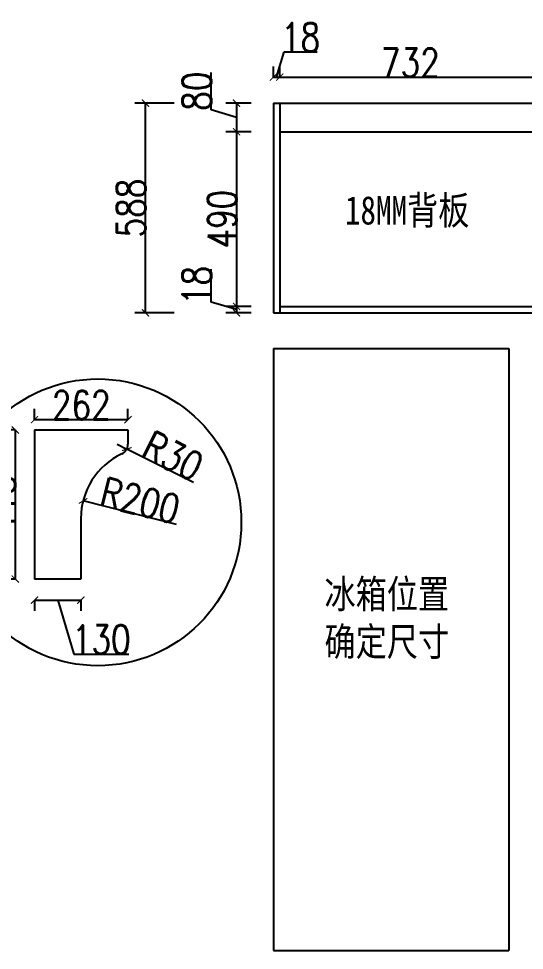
# Model space of a CAD drawing. Header units: millimetres. Extents: x 3255186 to 3429179, y -984851 to -941485.
# Drawn here: x 3260438 to 3261856, y -949702 to -947089 of the extents above; entities that cross this region are included whole.
import ezdxf

# ---------------------------------------------------------------- set-up
doc = ezdxf.new("R2010")
doc.units = ezdxf.units.MM
doc.header["$PDMODE"] = 35
doc.styles.add('DIM_FONT', font='SIMPLEX.shx', dxfattribs={"width": 0.8})
doc.dimstyles.new('ISO-25', dxfattribs={"dimtxt": 80, "dimasz": 20, "dimexe": 30, "dimexo": 80, "dimtad": 1, "dimdec": 0, "dimtxsty": 'DIM_FONT', "dimblk": 'ARCHTICK', "dimcen": 2.5, "dimadec": 0, "dimazin": 0, "dimtfac": 1, "dimtdec": 0, "dimtmove": 1, "dimatfit": 3, "dimfxl": 80, "dimfxlon": 1, "dimarcsym": 0})

# ---------------------------------------------------------------- blocks, each defined once
blk = doc.blocks.new('_ArchTick')
at = {"color": 0, "linetype": 'ByBlock', "const_width": 0.15}
blk.add_lwpolyline([(-0.5, -0.5), (0.5, 0.5)], dxfattribs=at)
blk = doc.blocks.new('*D240')
at = {"color": 0, "lineweight": -2, "ltscale": 5}
for p, q in [((3260482.8, -948213.5), (3260482.8, -948183.5)), ((3260744.8, -948213.5), (3260744.8, -948183.5)), ((3260744.8, -948213.5), (3260482.8, -948213.5))]:
    blk.add_line(p, q, dxfattribs=at)
at = {"layer": 'Defpoints', "color": 0, "ltscale": 5}
for p in [(3260482.8, -948213.5), (3260482.8, -948242.4), (3260744.8, -948242.4)]:
    blk.add_point(p, dxfattribs=at)
at = {"color": 0, "lineweight": -2, "ltscale": 5, "xscale": 20, "yscale": 20, "zscale": 20, "rotation": 180}
blk.add_blockref('_ArchTick', (3260482.8, -948213.5), dxfattribs=at)
at = {"color": 0, "lineweight": -2, "ltscale": 5, "xscale": 20, "yscale": 20, "zscale": 20}
blk.add_blockref('_ArchTick', (3260744.8, -948213.5), dxfattribs=at)
at = {"color": 0, "ltscale": 5, "insert": (3260613.8, -948172.9), "char_height": 80, "attachment_point": 5, "style": 'DIM_FONT'}
blk.add_mtext('262', dxfattribs=at)
blk = doc.blocks.new('*D241')
at = {"color": 0, "lineweight": -2, "ltscale": 5}
for p, q in [((3260428.9, -948242.4), (3260398.9, -948242.4)), ((3260428.9, -948242.4), (3260428.9, -948660.4)), ((3260428.9, -948660.4), (3260398.9, -948660.4))]:
    blk.add_line(p, q, dxfattribs=at)
at = {"layer": 'Defpoints', "color": 0, "ltscale": 5}
for p in [(3260482.8, -948242.4), (3260428.9, -948660.4), (3260482.8, -948660.4)]:
    blk.add_point(p, dxfattribs=at)
at = {"color": 0, "lineweight": -2, "ltscale": 5, "xscale": 20, "yscale": 20, "zscale": 20}
for p, rotation in [((3260428.9, -948242.4), 90), ((3260428.9, -948660.4), 270)]:
    blk.add_blockref('_ArchTick', p, dxfattribs=dict(at, rotation=rotation))
at = {"color": 0, "ltscale": 5, "insert": (3260388.3, -948451.4), "char_height": 80, "attachment_point": 5, "rotation": 90, "style": 'DIM_FONT'}
blk.add_mtext('418', dxfattribs=at)
blk = doc.blocks.new('*D242')
at = {"color": 0, "lineweight": -2, "ltscale": 5}
for p, q in [((3260482.8, -948719.7), (3260482.8, -948749.7)), ((3260482.8, -948719.7), (3260612.8, -948719.7)), ((3260547.8, -948719.7), (3260593.1, -948870.7)), ((3260612.8, -948719.7), (3260612.8, -948749.7)), ((3260593.1, -948870.7), (3260746.7, -948870.7))]:
    blk.add_line(p, q, dxfattribs=at)
at = {"layer": 'Defpoints', "color": 0, "ltscale": 5}
for p in [(3260482.8, -948660.4), (3260612.8, -948660.4), (3260612.8, -948719.7)]:
    blk.add_point(p, dxfattribs=at)
at = {"color": 0, "lineweight": -2, "ltscale": 5, "xscale": 20, "yscale": 20, "zscale": 20, "rotation": 180}
blk.add_blockref('_ArchTick', (3260482.8, -948719.7), dxfattribs=at)
at = {"color": 0, "lineweight": -2, "ltscale": 5, "xscale": 20, "yscale": 20, "zscale": 20}
blk.add_blockref('_ArchTick', (3260612.8, -948719.7), dxfattribs=at)
at = {"color": 0, "ltscale": 5, "insert": (3260669.9, -948830), "char_height": 80, "attachment_point": 5, "style": 'DIM_FONT'}
blk.add_mtext('130', dxfattribs=at)
blk = doc.blocks.new('*D243')
at = {"color": 0, "lineweight": -2, "ltscale": 5}
blk.add_line((3260880.5, -948507.7), (3260618.9, -948441.4), dxfattribs=at)
at = {"layer": 'Defpoints', "color": 0, "ltscale": 5}
for p in [(3260618.9, -948441.4), (3260812.8, -948490.5)]:
    blk.add_point(p, dxfattribs=at)
at = {"color": 0, "lineweight": -2, "ltscale": 5, "xscale": 20, "yscale": 20, "zscale": 20, "rotation": 165.7803455992883}
blk.add_blockref('_ArchTick', (3260618.9, -948441.4), dxfattribs=at)
at = {"color": 0, "ltscale": 5, "insert": (3260779.1, -948440.1), "char_height": 80, "attachment_point": 5, "rotation": 345.7803, "style": 'DIM_FONT'}
blk.add_mtext('R200', dxfattribs=at)
blk = doc.blocks.new('*D244')
at = {"color": 0, "lineweight": -2, "ltscale": 5}
for p in [(3260714.8, -948282.4), (3260928.2, -948389.6)]:
    blk.add_line(p, (3260741.6, -948295.9), dxfattribs=at)
at = {"layer": 'Defpoints', "color": 0, "ltscale": 5}
for p in [(3260714.8, -948282.4), (3260741.6, -948295.9)]:
    blk.add_point(p, dxfattribs=at)
at = {"color": 0, "lineweight": -2, "ltscale": 5, "xscale": 20, "yscale": 20, "zscale": 20, "rotation": 153.3351415779091}
blk.add_blockref('_ArchTick', (3260741.6, -948295.9), dxfattribs=at)
at = {"color": 0, "ltscale": 5, "insert": (3260871, -948315.4), "char_height": 80, "attachment_point": 5, "rotation": 333.3351, "style": 'DIM_FONT'}
blk.add_mtext('R30', dxfattribs=at)
blk = doc.blocks.new('*D259')
at = {"color": 0, "lineweight": -2, "ltscale": 5}
for p, q in [((3261161.1, -947252.7), (3261182.3, -947181.8)), ((3261182.3, -947181.8), (3261275, -947181.8)), ((3261152.1, -947252.7), (3261152.1, -947222.7)), ((3261170.1, -947252.7), (3261170.1, -947222.7)), ((3261152.1, -947252.7), (3261170.1, -947252.7))]:
    blk.add_line(p, q, dxfattribs=at)
at = {"layer": 'Defpoints', "color": 0, "ltscale": 5}
for p in [(3261170.1, -947252.7), (3261152.1, -947325.9), (3261170.1, -947325.9)]:
    blk.add_point(p, dxfattribs=at)
at = {"color": 0, "lineweight": -2, "ltscale": 5, "xscale": 20, "yscale": 20, "zscale": 20, "rotation": 180}
blk.add_blockref('_ArchTick', (3261152.1, -947252.7), dxfattribs=at)
at = {"color": 0, "lineweight": -2, "ltscale": 5, "xscale": 20, "yscale": 20, "zscale": 20}
blk.add_blockref('_ArchTick', (3261170.1, -947252.7), dxfattribs=at)
at = {"color": 0, "ltscale": 5, "insert": (3261228.7, -947141.2), "char_height": 80, "attachment_point": 5, "style": 'DIM_FONT'}
blk.add_mtext('18', dxfattribs=at)
blk = doc.blocks.new('*D260')
at = {"color": 0, "lineweight": -2, "ltscale": 5}
for p, q in [((3261170.1, -947252.7), (3261170.1, -947222.7)), ((3261902.1, -947252.7), (3261902.1, -947222.7)), ((3261170.1, -947252.7), (3261902.1, -947252.7))]:
    blk.add_line(p, q, dxfattribs=at)
at = {"layer": 'Defpoints', "color": 0, "ltscale": 5}
for p in [(3261902.1, -947252.7), (3261170.1, -947325.9), (3261902.1, -947325.9)]:
    blk.add_point(p, dxfattribs=at)
at = {"color": 0, "lineweight": -2, "ltscale": 5, "xscale": 20, "yscale": 20, "zscale": 20, "rotation": 180}
blk.add_blockref('_ArchTick', (3261170.1, -947252.7), dxfattribs=at)
at = {"color": 0, "lineweight": -2, "ltscale": 5, "xscale": 20, "yscale": 20, "zscale": 20}
blk.add_blockref('_ArchTick', (3261902.1, -947252.7), dxfattribs=at)
at = {"color": 0, "ltscale": 5, "insert": (3261536.1, -947212.1), "char_height": 80, "attachment_point": 5, "style": 'DIM_FONT'}
blk.add_mtext('732', dxfattribs=at)
blk = doc.blocks.new('*D287')
at = {"color": 0, "lineweight": -2, "ltscale": 5}
for p, q in [((3260978.2, -947344.6), (3260978.2, -947239.8)), ((3261049.1, -947365.9), (3260978.2, -947344.6)), ((3261090.1, -947325.9), (3261019.1, -947325.9)), ((3261049.1, -947325.9), (3261049.1, -947405.9)), ((3261090.1, -947405.9), (3261019.1, -947405.9))]:
    blk.add_line(p, q, dxfattribs=at)
at = {"layer": 'Defpoints', "color": 0, "ltscale": 5}
for p in [(3261170.1, -947325.9), (3261049.1, -947405.9), (3261170.1, -947405.9)]:
    blk.add_point(p, dxfattribs=at)
at = {"color": 0, "lineweight": -2, "ltscale": 5, "xscale": 20, "yscale": 20, "zscale": 20}
for p, rotation in [((3261049.1, -947325.9), 90), ((3261049.1, -947405.9), 270)]:
    blk.add_blockref('_ArchTick', p, dxfattribs=dict(at, rotation=rotation))
at = {"color": 0, "ltscale": 5, "insert": (3260937.5, -947292.2), "char_height": 80, "attachment_point": 5, "rotation": 90, "style": 'DIM_FONT'}
blk.add_mtext('80', dxfattribs=at)
blk = doc.blocks.new('*D288')
at = {"color": 0, "lineweight": -2, "ltscale": 5}
for p, q in [((3261090.1, -947405.9), (3261019.1, -947405.9)), ((3261049.1, -947405.9), (3261049.1, -947895.9)), ((3261090.1, -947895.9), (3261019.1, -947895.9))]:
    blk.add_line(p, q, dxfattribs=at)
at = {"layer": 'Defpoints', "color": 0, "ltscale": 5}
for p in [(3261170.1, -947405.9), (3261049.1, -947895.9), (3261170.1, -947895.9)]:
    blk.add_point(p, dxfattribs=at)
at = {"color": 0, "lineweight": -2, "ltscale": 5, "xscale": 20, "yscale": 20, "zscale": 20}
for p, rotation in [((3261049.1, -947405.9), 90), ((3261049.1, -947895.9), 270)]:
    blk.add_blockref('_ArchTick', p, dxfattribs=dict(at, rotation=rotation))
at = {"color": 0, "ltscale": 5, "insert": (3261008.5, -947650.9), "char_height": 80, "attachment_point": 5, "rotation": 90, "style": 'DIM_FONT'}
blk.add_mtext('490', dxfattribs=at)
blk = doc.blocks.new('*D289')
at = {"color": 0, "lineweight": -2, "ltscale": 5}
for p, q in [((3260978.2, -947883.6), (3260978.2, -947790.9)), ((3261049.1, -947904.9), (3260978.2, -947883.6)), ((3261090.1, -947895.9), (3261019.1, -947895.9)), ((3261049.1, -947895.9), (3261049.1, -947913.9)), ((3261090.1, -947913.9), (3261019.1, -947913.9))]:
    blk.add_line(p, q, dxfattribs=at)
at = {"layer": 'Defpoints', "color": 0, "ltscale": 5}
for p in [(3261170.1, -947895.9), (3261049.1, -947913.9), (3261170.1, -947913.9)]:
    blk.add_point(p, dxfattribs=at)
at = {"color": 0, "lineweight": -2, "ltscale": 5, "xscale": 20, "yscale": 20, "zscale": 20}
for p, rotation in [((3261049.1, -947895.9), 90), ((3261049.1, -947913.9), 270)]:
    blk.add_blockref('_ArchTick', p, dxfattribs=dict(at, rotation=rotation))
at = {"color": 0, "ltscale": 5, "insert": (3260937.5, -947837.3), "char_height": 80, "attachment_point": 5, "rotation": 90, "style": 'DIM_FONT'}
blk.add_mtext('18', dxfattribs=at)
blk = doc.blocks.new('*D290')
at = {"color": 0, "lineweight": -2, "ltscale": 5}
for p, q in [((3260874, -947325.9), (3260764, -947325.9)), ((3260794, -947913.9), (3260794, -947325.9)), ((3260874, -947913.9), (3260764, -947913.9))]:
    blk.add_line(p, q, dxfattribs=at)
at = {"layer": 'Defpoints', "color": 0, "ltscale": 5}
for p in [(3260794, -947325.9), (3261170.1, -947325.9), (3261170.1, -947913.9)]:
    blk.add_point(p, dxfattribs=at)
at = {"color": 0, "lineweight": -2, "ltscale": 5, "xscale": 20, "yscale": 20, "zscale": 20}
for p, rotation in [((3260794, -947325.9), 90), ((3260794, -947913.9), 270)]:
    blk.add_blockref('_ArchTick', p, dxfattribs=dict(at, rotation=rotation))
at = {"color": 0, "ltscale": 5, "insert": (3260753.4, -947619.9), "char_height": 80, "attachment_point": 5, "rotation": 90, "style": 'DIM_FONT'}
blk.add_mtext('588', dxfattribs=at)

msp = doc.modelspace()

# ---------------------------------------------------------------- linework, layer by layer
at = {"ltscale": 5}
for p, q in [((3261152.1, -947325.9), (3263775.1, -947325.9)), ((3261152.1, -947325.9), (3261152.1, -947913.9)), ((3261170.1, -947325.9), (3261170.1, -947913.9)), ((3261170.1, -947405.9), (3261902.1, -947405.9)), ((3261170.1, -947895.9), (3261902.1, -947895.9)), ((3261152.1, -947913.9), (3261902.1, -947913.9)), ((3261152.1, -948013.9), (3261812.1, -948013.9)), ((3261152.1, -948013.9), (3261152.1, -949701.9)), ((3261812.1, -948013.9), (3261812.1, -949701.9)), ((3260482.8, -948242.4), (3260744.8, -948242.4)), ((3260482.8, -948242.4), (3260482.8, -948660.4)), ((3260744.8, -948242.4), (3260744.8, -948282.4)), ((3260612.8, -948490.5), (3260612.8, -948660.4)), ((3260612.8, -948660.4), (3260482.8, -948660.4)), ((3261152.1, -949701.9), (3261812.1, -949701.9))]:
    msp.add_line(p, q, dxfattribs=at)
at = {"color": 1, "ltscale": 5}
msp.add_circle((3260660.3, -948501.4), 402.1, dxfattribs=at)
at = {"ltscale": 5}
for centre, radius, start, end in [((3260714.8, -948282.4), 30, 295.2195, 0), ((3260812.8, -948490.5), 200, 115.2195, 180)]:
    msp.add_arc(centre, radius, start, end, dxfattribs=at)

# ---------------------------------------------------------------- texts
at = {"char_height": 80, "width": 1175.852, "attachment_point": 1, "style": 'DIM_FONT'}
for s, insert in [('{\\fSimSun|b0|i0|c134|p2;18MM背板}', (3261352.7, -947586.2)), ('{\\fSimSun|b0|i0|c134|p2;冰箱位置\\P确定尺寸}', (3261295.5, -948662.6))]:
    msp.add_mtext(s, dxfattribs=dict(at, insert=insert))

# ---------------------------------------------------------------- dimensions: what is measured, and where the dimension line sits
at = {"ltscale": 5}
for base, p1, p2, picture, middle in [((3261170.1, -947252.7), (3261152.1, -947325.9), (3261170.1, -947325.9), '*D259', (3261183, -947141.2)), ((3261902.1, -947252.7), (3261170.1, -947325.9), (3261902.1, -947325.9), '*D260', (3261536.1, -947212.1)), ((3260482.8, -948213.5), (3260744.8, -948242.4), (3260482.8, -948242.4), '*D240', (3260613.8, -948172.9)), ((3260612.8, -948719.7), (3260482.8, -948660.4), (3260612.8, -948660.4), '*D242', (3260593.7, -948830))]:
    dim = msp.add_linear_dim(base=base, p1=p1, p2=p2, dimstyle='ISO-25', dxfattribs=at)
    dim.commit()
    dim.dimension.update_dxf_attribs({"geometry": picture, "text_midpoint": middle})
for base, p1, p2, picture, middle in [((3261049.1, -947405.9), (3261170.1, -947325.9), (3261170.1, -947405.9), '*D287', (3260937.5, -947344)), ((3260794, -947325.9), (3261170.1, -947913.9), (3261170.1, -947325.9), '*D290', (3260753.4, -947619.9)), ((3261049.1, -947895.9), (3261170.1, -947405.9), (3261170.1, -947895.9), '*D288', (3261008.5, -947650.9)), ((3261049.1, -947913.9), (3261170.1, -947895.9), (3261170.1, -947913.9), '*D289', (3260937.5, -947883)), ((3260428.9, -948660.4), (3260482.8, -948242.4), (3260482.8, -948660.4), '*D241', (3260388.3, -948451.4))]:
    dim = msp.add_linear_dim(base=base, p1=p1, p2=p2, angle=90, dimstyle='ISO-25', dxfattribs=at)
    dim.commit()
    dim.dimension.update_dxf_attribs({"geometry": picture, "text_midpoint": middle})
dim = msp.add_radius_dim(center=(3260714.8, -948282.4), mpoint=(3260741.6, -948295.9), dimstyle='ISO-25', dxfattribs=at)
dim.commit()
dim.dimension.update_dxf_attribs({"geometry": '*D244', "text_midpoint": (3260871, -948315.4)})
dim = msp.add_radius_dim(center=(3260812.8, -948490.5), mpoint=(3260618.9, -948441.4), dimstyle='ISO-25', dxfattribs=at)
dim.commit()
dim.dimension.update_dxf_attribs({"geometry": '*D243', "text_midpoint": (3260769.1, -948479.4), "dimtype": 132})

doc.saveas('drawing.dxf')
